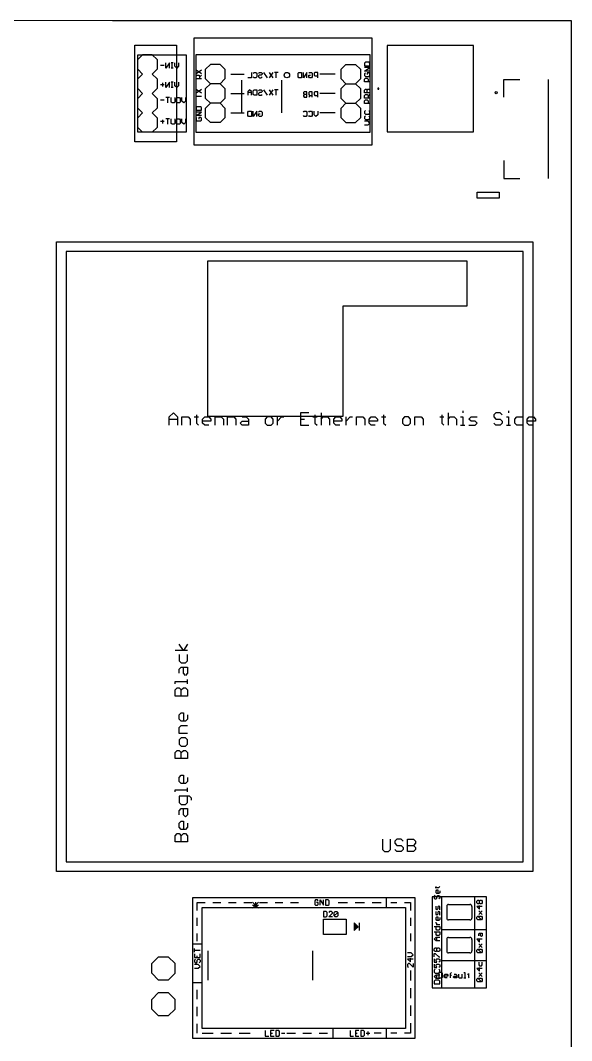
# Model space of a CAD drawing. Extents: x 0 to 11.5, y 0 to 11.2.
# Drawn here: x 8.36 to 11.21, y 5.95 to 11.21 of the extents above; entities that cross this region are included whole.
import ezdxf

# ---------------------------------------------------------------- set-up
doc = ezdxf.new("R2010")
doc.units = 0
for name, color, linetype in [('20', 53, 'CONTINUOUS'), ('21', 253, 'CONTINUOUS'), ('22', 253, 'CONTINUOUS')]:
    doc.layers.add(name, color=color, linetype=linetype)

msp = doc.modelspace()

# ---------------------------------------------------------------- linework, layer by layer
at = {"layer": '20'}
for p, q in [((8.847519, 11.21), (7.479865, 11.212234)), ((11.21, 11.21), (8.84, 11.21)), ((11.21, 0), (11.21, 11.21)), ((9.33, 9.97), (9.33, 9.17)), ((10.67, 9.97), (9.33, 9.97)), ((10.67, 9.74), (10.67, 9.97)), ((10.03, 9.17), (10.03, 9.74)), ((10.03, 9.74), (10.67, 9.74)), ((9.33, 9.17), (10.03, 9.17))]:
    msp.add_line(p, q, dxfattribs=at)
at = {"layer": '21'}
for p, q in [((9.26, 11.12), (9.26, 10.57)), ((10.18, 11.12), (9.26, 11.12)), ((10.18, 10.57), (10.18, 11.12)), ((8.955, 11.085), (9.17, 11.085)), ((8.955, 10.585), (8.955, 11.085)), ((9.17, 11.085), (9.17, 10.585)), ((10.703, 11.083), (10.257, 11.083)), ((10.257, 11.083), (10.257, 10.637)), ((10.703, 10.637), (10.703, 11.083)), ((8.995, 11.035), (8.97, 11.01)), ((8.97, 10.96), (8.97, 11.01)), ((9.045, 11.035), (8.995, 11.035)), ((9.07, 11.01), (9.045, 11.035)), ((9.07, 11.01), (9.07, 10.96)), ((8.995, 10.935), (8.97, 10.96)), ((9.07, 10.96), (9.045, 10.935)), ((9.270976, 10.938376), (9.299, 10.957059)), ((9.270976, 10.957059), (9.299, 10.938376)), ((9.345, 10.985), (9.32, 10.96)), ((9.32, 10.91), (9.32, 10.96)), ((9.395, 10.985), (9.345, 10.985)), ((9.42, 10.96), (9.395, 10.985)), ((9.42, 10.96), (9.42, 10.91)), ((10.02, 10.96), (10.045, 10.985)), ((10.02, 10.91), (10.02, 10.96)), ((10.045, 10.985), (10.095, 10.985)), ((10.095, 10.985), (10.12, 10.96)), ((10.12, 10.96), (10.12, 10.91)), ((10.145647, 10.997059), (10.140976, 10.992388)), ((10.140976, 10.992388), (10.140976, 10.978376)), ((10.140976, 10.978376), (10.169, 10.978376)), ((10.140976, 10.950753), (10.169, 10.969435)), ((10.169, 10.969435), (10.140976, 10.969435)), ((10.169, 10.950753), (10.140976, 10.950753)), ((10.164329, 10.997059), (10.145647, 10.997059)), ((10.169, 10.992388), (10.164329, 10.997059)), ((10.169, 10.978376), (10.169, 10.992388)), ((8.97, 10.91), (8.995, 10.935)), ((8.97, 10.86), (8.97, 10.91)), ((9.045, 10.935), (9.07, 10.91)), ((9.07, 10.91), (9.07, 10.86)), ((9.270976, 10.924765), (9.275647, 10.929435)), ((9.270976, 10.910753), (9.270976, 10.924765)), ((9.299, 10.910753), (9.270976, 10.910753)), ((9.275647, 10.929435), (9.284988, 10.929435)), ((9.284988, 10.929435), (9.289659, 10.924765)), ((9.289659, 10.920094), (9.299, 10.929435)), ((9.289659, 10.924765), (9.289659, 10.910753)), ((9.345, 10.885), (9.32, 10.91)), ((9.42, 10.91), (9.395, 10.885)), ((9.506, 10.904), (9.506, 10.736)), ((9.714, 10.736), (9.714, 10.904)), ((10.045, 10.885), (10.02, 10.91)), ((10.12, 10.91), (10.095, 10.885)), ((10.145647, 10.941812), (10.140976, 10.937141)), ((10.140976, 10.937141), (10.140976, 10.9278)), ((10.140976, 10.9278), (10.145647, 10.923129)), ((10.140976, 10.909518), (10.145647, 10.914188)), ((10.140976, 10.895506), (10.140976, 10.909518)), ((10.145647, 10.923129), (10.164329, 10.923129)), ((10.145647, 10.914188), (10.154988, 10.914188)), ((10.164329, 10.941812), (10.154988, 10.941812)), ((10.154988, 10.941812), (10.154988, 10.93247)), ((10.154988, 10.914188), (10.159659, 10.909518)), ((10.159659, 10.909518), (10.159659, 10.895506)), ((10.169, 10.937141), (10.164329, 10.941812)), ((10.164329, 10.923129), (10.169, 10.9278)), ((10.169, 10.9278), (10.169, 10.937141)), ((8.995, 10.835), (8.97, 10.86)), ((9.07, 10.86), (9.045, 10.835)), ((9.270976, 10.838376), (9.299, 10.857059)), ((9.270976, 10.857059), (9.299, 10.838376)), ((9.32, 10.86), (9.345, 10.885)), ((9.32, 10.81), (9.32, 10.86)), ((9.395, 10.885), (9.345, 10.885)), ((9.395, 10.885), (9.42, 10.86)), ((9.42, 10.86), (9.42, 10.81)), ((10.02, 10.86), (10.045, 10.885)), ((10.02, 10.81), (10.02, 10.86)), ((10.045, 10.885), (10.095, 10.885)), ((10.095, 10.885), (10.12, 10.86)), ((10.12, 10.86), (10.12, 10.81)), ((10.169, 10.895506), (10.140976, 10.895506)), ((10.140976, 10.852388), (10.145647, 10.857059)), ((10.140976, 10.838376), (10.140976, 10.852388)), ((10.145647, 10.857059), (10.150317, 10.857059)), ((10.150317, 10.857059), (10.154988, 10.852388)), ((10.154988, 10.852388), (10.159659, 10.857059)), ((10.154988, 10.838376), (10.154988, 10.852388)), ((10.159659, 10.857059), (10.164329, 10.857059)), ((10.164329, 10.857059), (10.169, 10.852388)), ((10.169, 10.852388), (10.169, 10.838376)), ((8.97, 10.81), (8.995, 10.835)), ((8.97, 10.76), (8.97, 10.81)), ((9.045, 10.835), (9.07, 10.81)), ((9.07, 10.81), (9.07, 10.76)), ((9.270976, 10.810753), (9.270976, 10.829435)), ((9.299, 10.820094), (9.270976, 10.820094)), ((9.345, 10.785), (9.32, 10.81)), ((9.42, 10.81), (9.395, 10.785)), ((10.045, 10.785), (10.02, 10.81)), ((10.12, 10.81), (10.095, 10.785)), ((10.169, 10.838376), (10.140976, 10.838376)), ((10.140976, 10.824765), (10.145647, 10.829435)), ((10.140976, 10.810753), (10.140976, 10.824765)), ((10.169, 10.810753), (10.140976, 10.810753)), ((10.140976, 10.797141), (10.145647, 10.801812)), ((10.140976, 10.783129), (10.140976, 10.797141)), ((10.145647, 10.829435), (10.154988, 10.829435)), ((10.145647, 10.801812), (10.154988, 10.801812)), ((10.154988, 10.829435), (10.159659, 10.824765)), ((10.154988, 10.801812), (10.159659, 10.797141)), ((10.159659, 10.820094), (10.169, 10.829435)), ((10.159659, 10.824765), (10.159659, 10.810753)), ((10.159659, 10.797141), (10.159659, 10.783129)), ((8.995, 10.735), (8.97, 10.76)), ((9.07, 10.76), (9.045, 10.735)), ((9.275647, 10.767059), (9.270976, 10.762388)), ((9.270976, 10.762388), (9.270976, 10.748376)), ((9.270976, 10.748376), (9.299, 10.748376)), ((9.294329, 10.767059), (9.275647, 10.767059)), ((9.299, 10.762388), (9.294329, 10.767059)), ((9.299, 10.748376), (9.299, 10.762388)), ((9.32, 10.76), (9.345, 10.785)), ((9.32, 10.71), (9.32, 10.76)), ((9.395, 10.785), (9.345, 10.785)), ((9.395, 10.785), (9.42, 10.76)), ((9.42, 10.76), (9.42, 10.71)), ((10.02, 10.76), (10.045, 10.785)), ((10.02, 10.71), (10.02, 10.76)), ((10.045, 10.785), (10.095, 10.785)), ((10.095, 10.785), (10.12, 10.76)), ((10.12, 10.76), (10.12, 10.71)), ((10.169, 10.783129), (10.140976, 10.783129)), ((10.145647, 10.747059), (10.140976, 10.742388)), ((10.140976, 10.742388), (10.140976, 10.733047)), ((10.169, 10.742388), (10.164329, 10.747059)), ((10.169, 10.733047), (10.169, 10.742388)), ((8.995, 10.735), (8.97, 10.71)), ((8.97, 10.66), (8.97, 10.71)), ((9.07, 10.71), (9.045, 10.735)), ((9.07, 10.71), (9.07, 10.66)), ((9.270976, 10.720753), (9.299, 10.739435)), ((9.299, 10.739435), (9.270976, 10.739435)), ((9.299, 10.720753), (9.270976, 10.720753)), ((9.275647, 10.711812), (9.270976, 10.707141)), ((9.270976, 10.707141), (9.270976, 10.6978)), ((9.270976, 10.6978), (9.275647, 10.693129)), ((9.275647, 10.693129), (9.294329, 10.693129)), ((9.294329, 10.711812), (9.284988, 10.711812)), ((9.284988, 10.711812), (9.284988, 10.70247)), ((9.299, 10.707141), (9.294329, 10.711812)), ((9.294329, 10.693129), (9.299, 10.6978)), ((9.299, 10.6978), (9.299, 10.707141)), ((9.345, 10.685), (9.32, 10.71)), ((9.42, 10.71), (9.395, 10.685)), ((10.02, 10.71), (10.045, 10.685)), ((10.095, 10.685), (10.12, 10.71)), ((10.140976, 10.733047), (10.145647, 10.728376)), ((10.145647, 10.719435), (10.140976, 10.714765)), ((10.140976, 10.714765), (10.140976, 10.705423)), ((10.140976, 10.705423), (10.145647, 10.700753)), ((10.159659, 10.691812), (10.140976, 10.691812)), ((10.145647, 10.728376), (10.164329, 10.728376)), ((10.145647, 10.700753), (10.164329, 10.700753)), ((10.169, 10.68247), (10.159659, 10.691812)), ((10.164329, 10.728376), (10.169, 10.733047)), ((10.169, 10.714765), (10.164329, 10.719435)), ((10.164329, 10.700753), (10.169, 10.705423)), ((10.169, 10.705423), (10.169, 10.714765)), ((8.995, 10.635), (8.97, 10.66)), ((9.045, 10.635), (8.995, 10.635)), ((9.07, 10.66), (9.045, 10.635)), ((9.395, 10.685), (9.345, 10.685)), ((10.045, 10.685), (10.095, 10.685)), ((10.140976, 10.673129), (10.159659, 10.673129)), ((10.159659, 10.673129), (10.169, 10.68247)), ((10.257, 10.637), (10.703, 10.637)), ((9.17, 10.585), (8.955, 10.585)), ((9.26, 10.57), (10.18, 10.57)), ((10.722, 10.295), (10.722, 10.325)), ((10.722, 10.325), (10.836, 10.325)), ((10.836, 10.325), (10.836, 10.295)), ((10.836, 10.295), (10.722, 10.295)), ((8.55, 6.82), (8.55, 10.07)), ((8.55, 10.07), (11.01, 10.07)), ((11.01, 10.07), (11.01, 6.82)), ((10.96, 10.02), (8.6, 10.02)), ((8.6, 10.02), (8.6, 6.87)), ((10.96, 6.87), (10.96, 10.02)), ((9.133, 9.165703), (9.154352, 9.187055)), ((9.133, 9.123), (9.133, 9.165703)), ((9.154352, 9.187055), (9.175703, 9.165703)), ((9.175703, 9.165703), (9.175703, 9.123)), ((9.197455, 9.123), (9.197455, 9.165703)), ((9.197455, 9.165703), (9.229482, 9.165703)), ((9.229482, 9.165703), (9.240158, 9.155027)), ((9.26191, 9.165703), (9.283261, 9.165703)), ((9.272586, 9.176379), (9.272586, 9.133676)), ((9.30488, 9.155027), (9.315556, 9.165703)), ((9.315556, 9.165703), (9.336907, 9.165703)), ((9.336907, 9.165703), (9.347583, 9.155027)), ((9.369335, 9.123), (9.369335, 9.165703)), ((9.369335, 9.165703), (9.401362, 9.165703)), ((9.401362, 9.165703), (9.412038, 9.155027)), ((9.43379, 9.123), (9.43379, 9.165703)), ((9.43379, 9.165703), (9.465817, 9.165703)), ((9.465817, 9.165703), (9.476493, 9.155027)), ((9.508921, 9.165703), (9.530272, 9.165703)), ((9.530272, 9.165703), (9.540948, 9.155027)), ((9.63783, 9.165703), (9.627155, 9.155027)), ((9.659182, 9.165703), (9.63783, 9.165703)), ((9.669858, 9.155027), (9.659182, 9.165703)), ((9.69161, 9.123), (9.69161, 9.165703)), ((9.69161, 9.144352), (9.712961, 9.165703)), ((9.712961, 9.165703), (9.723637, 9.165703)), ((9.85248, 9.187055), (9.809777, 9.187055)), ((9.809777, 9.187055), (9.809777, 9.123)), ((9.874232, 9.165703), (9.895584, 9.165703)), ((9.884908, 9.176379), (9.884908, 9.133676)), ((9.917202, 9.187055), (9.917202, 9.123)), ((9.917202, 9.155027), (9.927878, 9.165703)), ((9.927878, 9.165703), (9.949229, 9.165703)), ((9.949229, 9.165703), (9.959905, 9.155027)), ((9.981657, 9.155027), (9.992333, 9.165703)), ((9.992333, 9.165703), (10.013684, 9.165703)), ((10.013684, 9.165703), (10.02436, 9.155027)), ((10.046112, 9.123), (10.046112, 9.165703)), ((10.046112, 9.144352), (10.067464, 9.165703)), ((10.067464, 9.165703), (10.078139, 9.165703)), ((10.099825, 9.123), (10.099825, 9.165703)), ((10.099825, 9.165703), (10.131852, 9.165703)), ((10.131852, 9.165703), (10.142528, 9.155027)), ((10.16428, 9.155027), (10.174955, 9.165703)), ((10.174955, 9.165703), (10.196307, 9.165703)), ((10.196307, 9.165703), (10.206983, 9.155027)), ((10.228734, 9.165703), (10.250086, 9.165703)), ((10.23941, 9.176379), (10.23941, 9.133676)), ((10.346835, 9.165703), (10.336159, 9.155027)), ((10.368187, 9.165703), (10.346835, 9.165703)), ((10.378863, 9.155027), (10.368187, 9.165703)), ((10.400614, 9.123), (10.400614, 9.165703)), ((10.400614, 9.165703), (10.432642, 9.165703)), ((10.432642, 9.165703), (10.443318, 9.155027)), ((10.529524, 9.165703), (10.550876, 9.165703)), ((10.5402, 9.176379), (10.5402, 9.133676)), ((10.572494, 9.187055), (10.572494, 9.123)), ((10.572494, 9.155027), (10.58317, 9.165703)), ((10.58317, 9.165703), (10.604522, 9.165703)), ((10.604522, 9.165703), (10.615197, 9.155027)), ((10.636949, 9.165703), (10.647625, 9.165703)), ((10.647625, 9.19773), (10.647625, 9.187055)), ((10.647625, 9.165703), (10.647625, 9.123)), ((10.679919, 9.155027), (10.690595, 9.165703)), ((10.690595, 9.165703), (10.722622, 9.165703)), ((10.819505, 9.187055), (10.808829, 9.176379)), ((10.808829, 9.176379), (10.808829, 9.165703)), ((10.808829, 9.165703), (10.819505, 9.155027)), ((10.840857, 9.187055), (10.819505, 9.187055)), ((10.851532, 9.176379), (10.840857, 9.187055)), ((10.873284, 9.165703), (10.88396, 9.165703)), ((10.88396, 9.19773), (10.88396, 9.187055)), ((10.88396, 9.165703), (10.88396, 9.123)), ((10.916254, 9.155027), (10.92693, 9.165703)), ((10.92693, 9.165703), (10.958957, 9.165703)), ((10.958957, 9.187055), (10.958957, 9.123)), ((10.980709, 9.155027), (10.991385, 9.165703)), ((10.991385, 9.165703), (11.012736, 9.165703)), ((11.012736, 9.165703), (11.023412, 9.155027)), ((9.133, 9.155027), (9.175703, 9.155027)), ((9.240158, 9.155027), (9.240158, 9.123)), ((9.272586, 9.133676), (9.283261, 9.123)), ((9.30488, 9.133676), (9.30488, 9.155027)), ((9.347583, 9.144352), (9.30488, 9.144352)), ((9.315556, 9.123), (9.30488, 9.133676)), ((9.336907, 9.123), (9.315556, 9.123)), ((9.347583, 9.155027), (9.347583, 9.144352)), ((9.412038, 9.155027), (9.412038, 9.123)), ((9.476493, 9.155027), (9.476493, 9.123)), ((9.498245, 9.133676), (9.508921, 9.144352)), ((9.508921, 9.123), (9.498245, 9.133676)), ((9.508921, 9.144352), (9.540948, 9.144352)), ((9.540948, 9.123), (9.508921, 9.123)), ((9.540948, 9.155027), (9.540948, 9.123)), ((9.627155, 9.155027), (9.627155, 9.133676)), ((9.627155, 9.133676), (9.63783, 9.123)), ((9.63783, 9.123), (9.659182, 9.123)), ((9.659182, 9.123), (9.669858, 9.133676)), ((9.669858, 9.133676), (9.669858, 9.155027)), ((9.809777, 9.155027), (9.831129, 9.155027)), ((9.809777, 9.123), (9.85248, 9.123)), ((9.884908, 9.133676), (9.895584, 9.123)), ((9.959905, 9.155027), (9.959905, 9.123)), ((9.981657, 9.133676), (9.981657, 9.155027)), ((10.02436, 9.144352), (9.981657, 9.144352)), ((9.992333, 9.123), (9.981657, 9.133676)), ((10.013684, 9.123), (9.992333, 9.123)), ((10.02436, 9.155027), (10.02436, 9.144352)), ((10.142528, 9.155027), (10.142528, 9.123)), ((10.16428, 9.133676), (10.16428, 9.155027)), ((10.206983, 9.144352), (10.16428, 9.144352)), ((10.174955, 9.123), (10.16428, 9.133676)), ((10.196307, 9.123), (10.174955, 9.123)), ((10.206983, 9.155027), (10.206983, 9.144352)), ((10.23941, 9.133676), (10.250086, 9.123)), ((10.336159, 9.155027), (10.336159, 9.133676)), ((10.336159, 9.133676), (10.346835, 9.123)), ((10.346835, 9.123), (10.368187, 9.123)), ((10.368187, 9.123), (10.378863, 9.133676)), ((10.378863, 9.133676), (10.378863, 9.155027)), ((10.443318, 9.155027), (10.443318, 9.123)), ((10.5402, 9.133676), (10.550876, 9.123)), ((10.615197, 9.155027), (10.615197, 9.123)), ((10.636949, 9.123), (10.658301, 9.123)), ((10.690595, 9.144352), (10.679919, 9.155027)), ((10.679919, 9.123), (10.711947, 9.123)), ((10.711947, 9.144352), (10.690595, 9.144352)), ((10.722622, 9.133676), (10.711947, 9.144352)), ((10.711947, 9.123), (10.722622, 9.133676)), ((10.819505, 9.123), (10.808829, 9.133676)), ((10.819505, 9.155027), (10.840857, 9.155027)), ((10.840857, 9.123), (10.819505, 9.123)), ((10.840857, 9.155027), (10.851532, 9.144352)), ((10.851532, 9.133676), (10.840857, 9.123)), ((10.851532, 9.144352), (10.851532, 9.133676)), ((10.873284, 9.123), (10.894636, 9.123)), ((10.916254, 9.133676), (10.916254, 9.155027)), ((10.92693, 9.123), (10.916254, 9.133676)), ((10.958957, 9.123), (10.92693, 9.123)), ((10.980709, 9.133676), (10.980709, 9.155027)), ((11.023412, 9.144352), (10.980709, 9.144352)), ((10.991385, 9.123), (10.980709, 9.133676)), ((11.012736, 9.123), (10.991385, 9.123)), ((11.023412, 9.155027), (11.023412, 9.144352)), ((9.227, 7.96131), (9.162945, 7.96131)), ((9.205648, 7.96131), (9.184297, 7.993337)), ((9.227, 7.993337), (9.205648, 7.96131)), ((9.184297, 7.939558), (9.184297, 7.90753)), ((9.184297, 7.90753), (9.194973, 7.896855)), ((9.216324, 7.896855), (9.227, 7.90753)), ((9.227, 7.90753), (9.227, 7.939558)), ((9.184297, 7.864427), (9.194973, 7.875103)), ((9.184297, 7.843075), (9.184297, 7.864427)), ((9.194973, 7.896855), (9.216324, 7.896855)), ((9.194973, 7.875103), (9.227, 7.875103)), ((9.205648, 7.843075), (9.205648, 7.875103)), ((9.227, 7.875103), (9.227, 7.843075)), ((9.162945, 7.78943), (9.162945, 7.800105)), ((9.162945, 7.800105), (9.227, 7.800105)), ((9.216324, 7.8324), (9.205648, 7.843075)), ((9.227, 7.843075), (9.216324, 7.8324)), ((9.227, 7.78943), (9.227, 7.810781)), ((9.162945, 7.757002), (9.173621, 7.767678)), ((9.162945, 7.724975), (9.162945, 7.757002)), ((9.173621, 7.767678), (9.184297, 7.767678)), ((9.184297, 7.767678), (9.194973, 7.757002)), ((9.194973, 7.757002), (9.205648, 7.767678)), ((9.194973, 7.724975), (9.194973, 7.757002)), ((9.205648, 7.767678), (9.216324, 7.767678)), ((9.216324, 7.767678), (9.227, 7.757002)), ((9.227, 7.757002), (9.227, 7.724975)), ((9.227, 7.724975), (9.162945, 7.724975)), ((9.184297, 7.628092), (9.194973, 7.638768)), ((9.194973, 7.638768), (9.205648, 7.638768)), ((9.205648, 7.638768), (9.205648, 7.596065)), ((9.184297, 7.60674), (9.184297, 7.628092)), ((9.194973, 7.596065), (9.184297, 7.60674)), ((9.216324, 7.596065), (9.194973, 7.596065)), ((9.227, 7.60674), (9.216324, 7.596065)), ((9.227, 7.628092), (9.227, 7.60674)), ((9.184297, 7.563637), (9.194973, 7.574313)), ((9.184297, 7.53161), (9.184297, 7.563637)), ((9.227, 7.53161), (9.184297, 7.53161)), ((9.194973, 7.574313), (9.227, 7.574313)), ((9.194973, 7.509858), (9.184297, 7.499182)), ((9.184297, 7.499182), (9.184297, 7.47783)), ((9.184297, 7.47783), (9.194973, 7.467155)), ((9.216324, 7.509858), (9.194973, 7.509858)), ((9.227, 7.499182), (9.216324, 7.509858)), ((9.216324, 7.467155), (9.227, 7.47783)), ((9.227, 7.47783), (9.227, 7.499182)), ((9.162945, 7.434727), (9.173621, 7.445403)), ((9.162945, 7.4027), (9.162945, 7.434727)), ((9.173621, 7.445403), (9.184297, 7.445403)), ((9.184297, 7.445403), (9.194973, 7.434727)), ((9.194973, 7.467155), (9.216324, 7.467155)), ((9.194973, 7.434727), (9.205648, 7.445403)), ((9.194973, 7.4027), (9.194973, 7.434727)), ((9.205648, 7.445403), (9.216324, 7.445403)), ((9.216324, 7.445403), (9.227, 7.434727)), ((9.227, 7.434727), (9.227, 7.4027)), ((9.227, 7.4027), (9.162945, 7.4027)), ((9.184297, 7.305817), (9.194973, 7.316493)), ((9.184297, 7.284466), (9.184297, 7.305817)), ((9.194973, 7.27379), (9.184297, 7.284466)), ((9.194973, 7.316493), (9.205648, 7.316493)), ((9.216324, 7.27379), (9.194973, 7.27379)), ((9.205648, 7.316493), (9.205648, 7.27379)), ((9.227, 7.284466), (9.216324, 7.27379)), ((9.227, 7.305817), (9.227, 7.284466)), ((9.162945, 7.23082), (9.162945, 7.241496)), ((9.162945, 7.241496), (9.227, 7.241496)), ((9.227, 7.23082), (9.227, 7.252171)), ((9.237676, 7.209068), (9.184297, 7.209068)), ((9.184297, 7.209068), (9.184297, 7.177041)), ((9.184297, 7.177041), (9.194973, 7.166365)), ((9.194973, 7.166365), (9.216324, 7.166365)), ((9.216324, 7.166365), (9.227, 7.177041)), ((9.227, 7.177041), (9.227, 7.209068)), ((9.248352, 7.198392), (9.237676, 7.209068)), ((9.248352, 7.187716), (9.248352, 7.198392)), ((9.184297, 7.133937), (9.194973, 7.144613)), ((9.184297, 7.112586), (9.184297, 7.133937)), ((9.194973, 7.144613), (9.227, 7.144613)), ((9.205648, 7.112586), (9.205648, 7.144613)), ((9.216324, 7.10191), (9.205648, 7.112586)), ((9.227, 7.112586), (9.216324, 7.10191)), ((9.227, 7.144613), (9.227, 7.112586)), ((9.184297, 7.069482), (9.194973, 7.080158)), ((9.184297, 7.048131), (9.184297, 7.069482)), ((9.194973, 7.080158), (9.205648, 7.080158)), ((9.205648, 7.080158), (9.205648, 7.037455)), ((9.227, 7.069482), (9.227, 7.048131)), ((9.162945, 7.005027), (9.173621, 7.015703)), ((9.162945, 6.973), (9.162945, 7.005027)), ((9.173621, 7.015703), (9.184297, 7.015703)), ((9.194973, 7.037455), (9.184297, 7.048131)), ((9.184297, 7.015703), (9.194973, 7.005027)), ((9.216324, 7.037455), (9.194973, 7.037455)), ((9.194973, 7.005027), (9.205648, 7.015703)), ((9.194973, 6.973), (9.194973, 7.005027)), ((9.205648, 7.015703), (9.216324, 7.015703)), ((9.227, 7.048131), (9.216324, 7.037455)), ((9.216324, 7.015703), (9.227, 7.005027)), ((9.227, 7.005027), (9.227, 6.973)), ((9.227, 6.973), (9.162945, 6.973)), ((10.233, 6.987055), (10.233, 6.933676)), ((10.275703, 6.933676), (10.275703, 6.987055)), ((10.308131, 6.987055), (10.297455, 6.976379)), ((10.297455, 6.976379), (10.297455, 6.965703)), ((10.297455, 6.965703), (10.308131, 6.955027)), ((10.329482, 6.987055), (10.308131, 6.987055)), ((10.308131, 6.955027), (10.329482, 6.955027)), ((10.340158, 6.976379), (10.329482, 6.987055)), ((10.329482, 6.955027), (10.340158, 6.944352)), ((10.36191, 6.923), (10.36191, 6.987055)), ((10.36191, 6.987055), (10.393937, 6.987055)), ((10.36191, 6.955027), (10.393937, 6.955027)), ((10.393937, 6.987055), (10.404613, 6.976379)), ((10.404613, 6.965703), (10.393937, 6.955027)), ((10.393937, 6.955027), (10.404613, 6.944352)), ((10.404613, 6.976379), (10.404613, 6.965703)), ((10.233, 6.933676), (10.243676, 6.923)), ((10.243676, 6.923), (10.265027, 6.923)), ((10.265027, 6.923), (10.275703, 6.933676)), ((10.308131, 6.923), (10.297455, 6.933676)), ((10.329482, 6.923), (10.308131, 6.923)), ((10.340158, 6.933676), (10.329482, 6.923)), ((10.340158, 6.944352), (10.340158, 6.933676)), ((10.393937, 6.923), (10.36191, 6.923)), ((10.404613, 6.933676), (10.393937, 6.923)), ((10.404613, 6.944352), (10.404613, 6.933676)), ((8.6, 6.87), (8.72, 6.87)), ((8.61, 6.87), (10.96, 6.87)), ((11.01, 6.82), (8.55, 6.82)), ((10.510317, 6.733619), (10.510317, 6.742961)), ((10.524329, 6.73829), (10.529, 6.742961)), ((10.54, 6.69), (10.49, 6.69)), ((10.49, 6.69), (10.49, 6.22)), ((10.505647, 6.697055), (10.500976, 6.692384)), ((10.500976, 6.692384), (10.500976, 6.683043)), ((10.505647, 6.73829), (10.524329, 6.73829)), ((10.510317, 6.720008), (10.514988, 6.724679)), ((10.510317, 6.710667), (10.510317, 6.720008)), ((10.514988, 6.705996), (10.510317, 6.710667)), ((10.514988, 6.724679), (10.519659, 6.724679)), ((10.524329, 6.705996), (10.514988, 6.705996)), ((10.514988, 6.692384), (10.519659, 6.697055)), ((10.514988, 6.683043), (10.514988, 6.692384)), ((10.519659, 6.724679), (10.519659, 6.705996)), ((10.519659, 6.697055), (10.524329, 6.697055)), ((10.529, 6.710667), (10.524329, 6.705996)), ((10.524329, 6.697055), (10.529, 6.692384)), ((10.529, 6.720008), (10.529, 6.710667)), ((10.529, 6.692384), (10.529, 6.683043)), ((10.71, 6.69), (10.54, 6.69)), ((10.54, 6.52), (10.54, 6.69)), ((10.77, 6.69), (10.71, 6.69)), ((10.71, 6.22), (10.71, 6.69)), ((10.77, 6.52), (10.77, 6.69)), ((9.2525, 6.685), (9.2525, 6.4475)), ((10.2525, 6.685), (9.2525, 6.685)), ((9.2775, 6.61958), (9.2775, 6.66)), ((9.2775, 6.66), (9.318397, 6.66)), ((9.3025, 6.635), (10.2525, 6.635)), ((9.3025, 6.4475), (9.3025, 6.635)), ((9.357767, 6.66), (9.398664, 6.66)), ((9.438034, 6.66), (9.478931, 6.66)), ((9.518301, 6.66), (9.559199, 6.66)), ((9.5932, 6.6625), (9.56184, 6.63114)), ((9.56184, 6.6625), (9.5932, 6.63114)), ((9.56184, 6.64682), (9.5932, 6.64682)), ((9.57752, 6.6625), (9.57752, 6.63114)), ((9.598569, 6.66), (9.639466, 6.66)), ((9.678836, 6.66), (9.719733, 6.66)), ((9.759103, 6.66), (9.8, 6.66)), ((9.888171, 6.674024), (9.8835, 6.669353)), ((9.8835, 6.669353), (9.8835, 6.650671)), ((9.8835, 6.650671), (9.888171, 6.646)), ((9.897512, 6.674024), (9.888171, 6.674024)), ((9.888171, 6.646), (9.897512, 6.646)), ((9.902183, 6.660012), (9.892841, 6.660012)), ((9.902183, 6.669353), (9.897512, 6.674024)), ((9.897512, 6.646), (9.902183, 6.650671)), ((9.902183, 6.650671), (9.902183, 6.660012)), ((9.911124, 6.646), (9.911124, 6.674024)), ((9.911124, 6.674024), (9.929806, 6.646)), ((9.929806, 6.646), (9.929806, 6.674024)), ((9.938747, 6.674024), (9.938747, 6.646)), ((9.952759, 6.674024), (9.938747, 6.674024)), ((9.938747, 6.646), (9.952759, 6.646)), ((9.95743, 6.669353), (9.952759, 6.674024)), ((9.952759, 6.646), (9.95743, 6.650671)), ((9.95743, 6.650671), (9.95743, 6.669353)), ((10.005, 6.66), (10.05292, 6.66)), ((10.09229, 6.66), (10.14021, 6.66)), ((10.17958, 6.66), (10.2275, 6.66)), ((10.4025, 6.685), (10.2525, 6.685)), ((10.2525, 6.685), (10.2525, 6.635)), ((10.2525, 6.635), (10.3525, 6.635)), ((10.2775, 6.66), (10.307815, 6.66)), ((10.347185, 6.66), (10.3775, 6.66)), ((10.3525, 6.635), (10.3525, 6.01)), ((10.3775, 6.66), (10.3775, 6.61958)), ((10.4025, 5.96), (10.4025, 6.685)), ((10.500976, 6.683043), (10.505647, 6.678372)), ((10.505647, 6.678372), (10.510317, 6.678372)), ((10.510317, 6.678372), (10.514988, 6.683043)), ((10.510317, 6.627796), (10.510317, 6.641808)), ((10.524329, 6.641808), (10.519659, 6.637137)), ((10.519659, 6.637137), (10.519659, 6.627796)), ((10.529, 6.683043), (10.524329, 6.678372)), ((10.529, 6.637137), (10.524329, 6.641808)), ((10.529, 6.623125), (10.529, 6.637137)), ((10.565, 6.64), (10.565, 6.58)), ((10.575, 6.65), (10.685, 6.65)), ((10.695, 6.64), (10.695, 6.58)), ((10.720976, 6.667883), (10.725647, 6.672553)), ((10.720976, 6.658541), (10.720976, 6.667883)), ((10.725647, 6.653871), (10.720976, 6.658541)), ((10.749, 6.640259), (10.720976, 6.640259)), ((10.720976, 6.640259), (10.734988, 6.626247)), ((10.725647, 6.672553), (10.730317, 6.672553)), ((10.730317, 6.653871), (10.725647, 6.653871)), ((10.730317, 6.672553), (10.734988, 6.667883)), ((10.734988, 6.658541), (10.730317, 6.653871)), ((10.734988, 6.667883), (10.739659, 6.672553)), ((10.734988, 6.658541), (10.734988, 6.667883)), ((10.739659, 6.653871), (10.734988, 6.658541)), ((10.734988, 6.626247), (10.734988, 6.64493)), ((10.739659, 6.672553), (10.744329, 6.672553)), ((10.744329, 6.653871), (10.739659, 6.653871)), ((10.744329, 6.672553), (10.749, 6.667883)), ((10.749, 6.658541), (10.744329, 6.653871)), ((10.749, 6.667883), (10.749, 6.658541)), ((9.9285, 6.614024), (9.9285, 6.586)), ((9.942512, 6.614024), (9.9285, 6.614024)), ((9.9285, 6.586), (9.942512, 6.586)), ((9.947183, 6.609353), (9.942512, 6.614024)), ((9.942512, 6.586), (9.947183, 6.590671)), ((9.947183, 6.590671), (9.947183, 6.609353)), ((9.960794, 6.614024), (9.956124, 6.609353)), ((9.956124, 6.586), (9.974806, 6.604683)), ((9.974806, 6.586), (9.956124, 6.586)), ((9.970135, 6.614024), (9.960794, 6.614024)), ((9.974806, 6.609353), (9.970135, 6.614024)), ((9.974806, 6.604683), (9.974806, 6.609353)), ((9.983747, 6.609353), (9.988418, 6.614024)), ((9.983747, 6.590671), (9.983747, 6.609353)), ((9.983747, 6.590671), (10.00243, 6.609353)), ((9.988418, 6.586), (9.983747, 6.590671)), ((9.988418, 6.614024), (9.997759, 6.614024)), ((9.997759, 6.586), (9.988418, 6.586)), ((9.997759, 6.614024), (10.00243, 6.609353)), ((10.00243, 6.590671), (9.997759, 6.586)), ((10.00243, 6.609353), (10.00243, 6.590671)), ((10.514988, 6.623125), (10.510317, 6.627796)), ((10.510317, 6.600172), (10.510317, 6.614184)), ((10.514988, 6.595502), (10.510317, 6.600172)), ((10.510317, 6.58189), (10.514988, 6.586561)), ((10.510317, 6.572549), (10.510317, 6.58189)), ((10.519659, 6.627796), (10.514988, 6.623125)), ((10.519659, 6.600172), (10.514988, 6.595502)), ((10.514988, 6.586561), (10.519659, 6.586561)), ((10.524329, 6.614184), (10.519659, 6.609514)), ((10.519659, 6.609514), (10.519659, 6.600172)), ((10.519659, 6.586561), (10.519659, 6.567878)), ((10.529, 6.609514), (10.524329, 6.614184)), ((10.529, 6.595502), (10.529, 6.609514)), ((10.529, 6.58189), (10.529, 6.572549)), ((10.720976, 6.585012), (10.725647, 6.589683)), ((10.720976, 6.575671), (10.720976, 6.585012)), ((10.725647, 6.589683), (10.744329, 6.589683)), ((10.744329, 6.571), (10.725647, 6.589683)), ((10.730317, 6.598624), (10.749, 6.617306)), ((10.749, 6.598624), (10.730317, 6.617306)), ((10.744329, 6.589683), (10.749, 6.585012)), ((10.749, 6.585012), (10.749, 6.575671)), ((9.2775, 6.53979), (9.2775, 6.58021)), ((9.928287, 6.57437), (10.046398, 6.57437)), ((9.928287, 6.49563), (9.928287, 6.57437)), ((10.046398, 6.57437), (10.046398, 6.49563)), ((10.0875, 6.555), (10.0875, 6.55)), ((10.1075, 6.535), (10.0875, 6.555)), ((10.0875, 6.55), (10.0875, 6.515)), ((10.1025, 6.535), (10.0875, 6.55)), ((10.0925, 6.545), (10.0925, 6.525)), ((10.0925, 6.52), (10.1075, 6.535)), ((10.1025, 6.535), (10.0925, 6.525)), ((10.0975, 6.54), (10.0975, 6.53)), ((10.1125, 6.555), (10.1125, 6.515)), ((10.3775, 6.58021), (10.3775, 6.53979)), ((10.500976, 6.535918), (10.529, 6.535918)), ((10.514988, 6.567878), (10.510317, 6.572549)), ((10.510317, 6.5542), (10.510317, 6.558871)), ((10.519659, 6.544859), (10.510317, 6.5542)), ((10.529, 6.544859), (10.510317, 6.544859)), ((10.510317, 6.521906), (10.510317, 6.535918)), ((10.524329, 6.567878), (10.514988, 6.567878)), ((10.529, 6.572549), (10.524329, 6.567878)), ((10.529, 6.535918), (10.529, 6.521906)), ((10.685, 6.57), (10.575, 6.57)), ((10.725647, 6.571), (10.720976, 6.575671)), ((10.744329, 6.571), (10.725647, 6.571)), ((10.749, 6.575671), (10.744329, 6.571)), ((9.2775, 6.46), (9.2775, 6.50042)), ((10.046398, 6.49563), (9.928287, 6.49563)), ((10.0875, 6.515), (10.0925, 6.52)), ((10.0925, 6.525), (10.0925, 6.52)), ((10.3775, 6.50042), (10.3775, 6.46)), ((10.500976, 6.508294), (10.529, 6.508294)), ((10.500976, 6.471329), (10.510317, 6.480671)), ((10.514988, 6.517235), (10.510317, 6.521906)), ((10.510317, 6.494282), (10.510317, 6.508294)), ((10.514988, 6.489612), (10.510317, 6.494282)), ((10.510317, 6.480671), (10.529, 6.480671)), ((10.524329, 6.517235), (10.514988, 6.517235)), ((10.524329, 6.489612), (10.514988, 6.489612)), ((10.514988, 6.461988), (10.514988, 6.480671)), ((10.529, 6.521906), (10.524329, 6.517235)), ((10.529, 6.494282), (10.524329, 6.489612)), ((10.529, 6.508294), (10.529, 6.494282)), ((10.54, 6.36), (10.54, 6.52)), ((10.54, 6.52), (10.77, 6.52)), ((10.575, 6.48), (10.685, 6.48)), ((10.730317, 6.497883), (10.734988, 6.502553)), ((10.730317, 6.488541), (10.730317, 6.497883)), ((10.734988, 6.502553), (10.749, 6.502553)), ((10.739659, 6.488541), (10.739659, 6.502553)), ((10.744329, 6.483871), (10.739659, 6.488541)), ((10.749, 6.488541), (10.744329, 6.483871)), ((10.749, 6.502553), (10.749, 6.488541)), ((10.77, 6.36), (10.77, 6.52)), ((9.2525, 6.4475), (9.2525, 6.2475)), ((9.2525, 6.4475), (9.3025, 6.4475)), ((9.3025, 6.2475), (9.3025, 6.4475)), ((10.510317, 6.461988), (10.500976, 6.471329)), ((10.500976, 6.420753), (10.505647, 6.425424)), ((10.505647, 6.425424), (10.510317, 6.425424)), ((10.529, 6.461988), (10.510317, 6.461988)), ((10.510317, 6.425424), (10.514988, 6.420753)), ((10.514988, 6.420753), (10.519659, 6.425424)), ((10.519659, 6.425424), (10.524329, 6.425424)), ((10.524329, 6.425424), (10.529, 6.420753)), ((10.565, 6.47), (10.565, 6.41)), ((10.695, 6.47), (10.695, 6.41)), ((10.749, 6.470259), (10.720976, 6.470259)), ((10.720976, 6.470259), (10.734988, 6.456247)), ((10.730317, 6.428624), (10.749, 6.447306)), ((10.749, 6.428624), (10.730317, 6.447306)), ((10.734988, 6.456247), (10.734988, 6.47493)), ((9.0775, 6.38), (9.0425, 6.345)), ((9.0775, 6.38), (9.1275, 6.38)), ((9.1275, 6.38), (9.1625, 6.345)), ((9.263476, 6.403871), (9.263476, 6.422553)), ((9.2915, 6.413212), (9.263476, 6.413212)), ((9.263476, 6.39493), (9.263476, 6.376247)), ((9.263476, 6.376247), (9.2915, 6.376247)), ((9.277488, 6.376247), (9.277488, 6.385588)), ((9.2915, 6.376247), (9.2915, 6.39493)), ((9.3315, 6.41), (9.3315, 6.26)), ((9.8735, 6.26), (9.8735, 6.41)), ((10.382159, 6.39993), (10.363476, 6.39993)), ((10.363476, 6.381247), (10.382159, 6.381247)), ((10.377488, 6.353624), (10.377488, 6.372306)), ((10.3915, 6.390588), (10.382159, 6.39993)), ((10.382159, 6.381247), (10.3915, 6.390588)), ((10.500976, 6.411412), (10.500976, 6.420753)), ((10.505647, 6.406741), (10.500976, 6.411412)), ((10.500976, 6.379118), (10.500976, 6.3978)), ((10.500976, 6.3978), (10.505647, 6.3978)), ((10.510317, 6.406741), (10.505647, 6.406741)), ((10.505647, 6.3978), (10.524329, 6.379118)), ((10.514988, 6.411412), (10.510317, 6.406741)), ((10.514988, 6.411412), (10.514988, 6.420753)), ((10.519659, 6.406741), (10.514988, 6.411412)), ((10.524329, 6.406741), (10.519659, 6.406741)), ((10.529, 6.411412), (10.524329, 6.406741)), ((10.524329, 6.379118), (10.529, 6.379118)), ((10.529, 6.420753), (10.529, 6.411412)), ((10.685, 6.4), (10.575, 6.4)), ((10.720976, 6.415012), (10.725647, 6.419683)), ((10.720976, 6.405671), (10.720976, 6.415012)), ((10.725647, 6.401), (10.720976, 6.405671)), ((10.725647, 6.419683), (10.744329, 6.419683)), ((10.744329, 6.401), (10.725647, 6.419683)), ((10.744329, 6.401), (10.725647, 6.401)), ((10.744329, 6.419683), (10.749, 6.415012)), ((10.749, 6.405671), (10.744329, 6.401)), ((10.749, 6.415012), (10.749, 6.405671)), ((9.0425, 6.295), (9.0425, 6.345)), ((9.1625, 6.295), (9.1625, 6.345)), ((9.268147, 6.367306), (9.263476, 6.362635)), ((9.263476, 6.362635), (9.263476, 6.353294)), ((9.263476, 6.353294), (9.268147, 6.348624)), ((9.282159, 6.339683), (9.263476, 6.339683)), ((9.263476, 6.321), (9.282159, 6.321)), ((9.268147, 6.348624), (9.272817, 6.348624)), ((9.272817, 6.348624), (9.277488, 6.353294)), ((9.277488, 6.362635), (9.282159, 6.367306)), ((9.277488, 6.353294), (9.277488, 6.362635)), ((9.282159, 6.367306), (9.286829, 6.367306)), ((9.2915, 6.330341), (9.282159, 6.339683)), ((9.282159, 6.321), (9.2915, 6.330341)), ((9.286829, 6.367306), (9.2915, 6.362635)), ((9.2915, 6.353294), (9.286829, 6.348624)), ((9.2915, 6.362635), (9.2915, 6.353294)), ((10.3915, 6.367635), (10.363476, 6.367635)), ((10.363476, 6.367635), (10.377488, 6.353624)), ((10.368147, 6.344683), (10.363476, 6.340012)), ((10.363476, 6.340012), (10.363476, 6.330671)), ((10.363476, 6.330671), (10.368147, 6.326)), ((10.372817, 6.344683), (10.368147, 6.344683)), ((10.3915, 6.326), (10.372817, 6.344683)), ((10.3915, 6.344683), (10.3915, 6.326)), ((10.500976, 6.370177), (10.500976, 6.351494)), ((10.500976, 6.351494), (10.514988, 6.351494)), ((10.500976, 6.342553), (10.500976, 6.323871)), ((10.500976, 6.323871), (10.514988, 6.323871)), ((10.510317, 6.365506), (10.514988, 6.370177)), ((10.510317, 6.360835), (10.510317, 6.365506)), ((10.514988, 6.351494), (10.510317, 6.360835)), ((10.510317, 6.337883), (10.514988, 6.342553)), ((10.510317, 6.333212), (10.510317, 6.337883)), ((10.514988, 6.323871), (10.510317, 6.333212)), ((10.514988, 6.370177), (10.524329, 6.370177)), ((10.514988, 6.342553), (10.524329, 6.342553)), ((10.524329, 6.370177), (10.529, 6.365506)), ((10.529, 6.356165), (10.524329, 6.351494)), ((10.524329, 6.342553), (10.529, 6.337883)), ((10.529, 6.328541), (10.524329, 6.323871)), ((10.529, 6.365506), (10.529, 6.356165)), ((10.529, 6.337883), (10.529, 6.328541)), ((10.54, 6.22), (10.54, 6.36)), ((10.54, 6.36), (10.77, 6.36)), ((10.749, 6.320259), (10.720976, 6.320259)), ((10.720976, 6.320259), (10.734988, 6.306247)), ((10.730317, 6.352553), (10.730317, 6.338541)), ((10.730317, 6.338541), (10.734988, 6.333871)), ((10.734988, 6.333871), (10.744329, 6.333871)), ((10.734988, 6.306247), (10.734988, 6.32493)), ((10.744329, 6.333871), (10.749, 6.338541)), ((10.749, 6.338541), (10.749, 6.352553)), ((10.77, 6.22), (10.77, 6.36)), ((9.0775, 6.26), (9.0425, 6.295)), ((9.1625, 6.295), (9.1275, 6.26)), ((10.3775, 6.31), (10.3775, 6.258278)), ((10.505647, 6.31493), (10.500976, 6.310259)), ((10.500976, 6.310259), (10.500976, 6.300918)), ((10.500976, 6.300918), (10.505647, 6.296247)), ((10.500976, 6.277965), (10.510317, 6.287306)), ((10.510317, 6.268624), (10.500976, 6.277965)), ((10.505647, 6.296247), (10.524329, 6.296247)), ((10.510317, 6.287306), (10.529, 6.287306)), ((10.529, 6.268624), (10.510317, 6.268624)), ((10.514988, 6.268624), (10.514988, 6.287306)), ((10.529, 6.310259), (10.524329, 6.31493)), ((10.524329, 6.296247), (10.529, 6.300918)), ((10.525258, 6.299024), (10.525258, 6.271)), ((10.53927, 6.299024), (10.525258, 6.299024)), ((10.525258, 6.271), (10.53927, 6.271)), ((10.529, 6.300918), (10.529, 6.310259)), ((10.543941, 6.294353), (10.53927, 6.299024)), ((10.53927, 6.271), (10.543941, 6.275671)), ((10.543941, 6.275671), (10.543941, 6.294353)), ((10.552882, 6.285012), (10.557553, 6.289683)), ((10.552882, 6.275671), (10.552882, 6.285012)), ((10.571564, 6.280341), (10.552882, 6.280341)), ((10.557553, 6.271), (10.552882, 6.275671)), ((10.557553, 6.289683), (10.566894, 6.289683)), ((10.566894, 6.271), (10.557553, 6.271)), ((10.566894, 6.289683), (10.571564, 6.285012)), ((10.571564, 6.285012), (10.571564, 6.280341)), ((10.580505, 6.285012), (10.589847, 6.285012)), ((10.585176, 6.294353), (10.589847, 6.299024)), ((10.585176, 6.271), (10.585176, 6.294353)), ((10.598921, 6.275671), (10.603592, 6.280341)), ((10.603592, 6.271), (10.598921, 6.275671)), ((10.603592, 6.289683), (10.612933, 6.289683)), ((10.603592, 6.280341), (10.617604, 6.280341)), ((10.617604, 6.271), (10.603592, 6.271)), ((10.612933, 6.289683), (10.617604, 6.285012)), ((10.617604, 6.285012), (10.617604, 6.271)), ((10.626545, 6.289683), (10.626545, 6.275671)), ((10.626545, 6.275671), (10.631215, 6.271)), ((10.631215, 6.271), (10.645227, 6.271)), ((10.645227, 6.271), (10.645227, 6.289683)), ((10.654168, 6.299024), (10.658839, 6.299024)), ((10.654168, 6.271), (10.663509, 6.271)), ((10.658839, 6.299024), (10.658839, 6.271)), ((10.672584, 6.289683), (10.681925, 6.289683)), ((10.677255, 6.294353), (10.677255, 6.275671)), ((10.677255, 6.275671), (10.681925, 6.271)), ((10.720976, 6.265012), (10.725647, 6.269683)), ((10.725647, 6.269683), (10.744329, 6.269683)), ((10.744329, 6.251), (10.725647, 6.269683)), ((10.730317, 6.278624), (10.749, 6.297306)), ((10.749, 6.278624), (10.730317, 6.297306)), ((10.744329, 6.269683), (10.749, 6.265012)), ((9.1275, 6.26), (9.0775, 6.26)), ((9.2525, 6.2475), (9.2525, 5.96)), ((9.2525, 6.2475), (9.3025, 6.2475)), ((9.3025, 6.01), (9.3025, 6.2475)), ((10.3775, 6.218907), (10.3775, 6.167185)), ((10.49, 6.22), (10.54, 6.22)), ((10.505647, 6.259683), (10.500976, 6.255012)), ((10.500976, 6.255012), (10.500976, 6.241)), ((10.500976, 6.241), (10.529, 6.241)), ((10.524329, 6.259683), (10.505647, 6.259683)), ((10.529, 6.255012), (10.524329, 6.259683)), ((10.529, 6.241), (10.529, 6.255012)), ((10.54, 6.22), (10.71, 6.22)), ((10.71, 6.22), (10.77, 6.22)), ((10.720976, 6.255671), (10.720976, 6.265012)), ((10.725647, 6.251), (10.720976, 6.255671)), ((10.744329, 6.251), (10.725647, 6.251)), ((10.749, 6.255671), (10.744329, 6.251)), ((10.749, 6.265012), (10.749, 6.255671)), ((9.0775, 6.195), (9.0425, 6.16)), ((9.0425, 6.11), (9.0425, 6.16)), ((9.0775, 6.195), (9.1275, 6.195)), ((9.1275, 6.195), (9.1625, 6.16)), ((9.1625, 6.11), (9.1625, 6.16)), ((9.2775, 6.161247), (9.2775, 6.21)), ((9.0775, 6.075), (9.0425, 6.11)), ((9.1625, 6.11), (9.1275, 6.075)), ((9.2775, 6.073123), (9.2775, 6.121877)), ((10.3775, 6.127815), (10.3775, 6.076093)), ((9.1275, 6.075), (9.0775, 6.075)), ((9.2775, 5.985), (9.2775, 6.033753)), ((9.9775, 6.01), (9.3025, 6.01)), ((10.2525, 6.01), (9.9775, 6.01)), ((9.9775, 6.01), (9.9775, 5.96)), ((10.3525, 6.01), (10.2525, 6.01)), ((10.2525, 6.01), (10.2525, 5.96)), ((10.3775, 6.036722), (10.3775, 5.985)), ((9.2525, 5.96), (9.9775, 5.96)), ((9.3025, 5.985), (9.358753, 5.985)), ((9.398123, 5.985), (9.454377, 5.985)), ((9.493747, 5.985), (9.55, 5.985)), ((9.6285, 5.999024), (9.6285, 5.971)), ((9.6285, 5.971), (9.647183, 5.971)), ((9.674806, 5.999024), (9.656124, 5.999024)), ((9.656124, 5.999024), (9.656124, 5.971)), ((9.656124, 5.985012), (9.665465, 5.985012)), ((9.656124, 5.971), (9.674806, 5.971)), ((9.683747, 5.999024), (9.683747, 5.971)), ((9.697759, 5.999024), (9.683747, 5.999024)), ((9.683747, 5.971), (9.697759, 5.971)), ((9.70243, 5.994353), (9.697759, 5.999024)), ((9.697759, 5.971), (9.70243, 5.975671)), ((9.70243, 5.975671), (9.70243, 5.994353)), ((9.711371, 5.985012), (9.730053, 5.985012)), ((9.74, 5.985), (9.783753, 5.985)), ((9.823123, 5.985), (9.866877, 5.985)), ((9.906247, 5.985), (9.95, 5.985)), ((9.9775, 5.96), (10.2525, 5.96)), ((10.066, 5.999024), (10.066, 5.971)), ((10.066, 5.971), (10.084683, 5.971)), ((10.112306, 5.999024), (10.093624, 5.999024)), ((10.093624, 5.999024), (10.093624, 5.971)), ((10.093624, 5.985012), (10.102965, 5.985012)), ((10.093624, 5.971), (10.112306, 5.971)), ((10.121247, 5.999024), (10.121247, 5.971)), ((10.135259, 5.999024), (10.121247, 5.999024)), ((10.121247, 5.971), (10.135259, 5.971)), ((10.13993, 5.994353), (10.135259, 5.999024)), ((10.135259, 5.971), (10.13993, 5.975671)), ((10.13993, 5.975671), (10.13993, 5.994353)), ((10.148871, 5.985012), (10.167553, 5.985012)), ((10.158212, 5.994353), (10.158212, 5.975671)), ((10.2275, 5.985), (10.19, 5.985)), ((10.2525, 5.96), (10.4025, 5.96)), ((10.307815, 5.985), (10.2775, 5.985)), ((10.3775, 5.985), (10.347185, 5.985))]:
    msp.add_line(p, q, dxfattribs=at)
msp.add_circle((9.74, 10.93), 0.014142, dxfattribs=at)
for centre, radius, start, end in [((10.212, 10.86), 0.003, 0, 180), ((10.212, 10.86), 0.003, 180, 0), ((10.575, 6.64), 0.01, 90, 180), ((10.685, 6.64), 0.01, 0, 90), ((10.575, 6.58), 0.01, 180, 270), ((10.685, 6.58), 0.01, 270, 0), ((10.575, 6.47), 0.01, 90, 180), ((10.685, 6.47), 0.01, 0, 90), ((10.575, 6.41), 0.01, 180, 270), ((10.685, 6.41), 0.01, 270, 0)]:
    msp.add_arc(centre, radius, start, end, dxfattribs=at)
at = {"layer": '22'}
for p, q in [((8.97, 11.035), (9.22, 11.035)), ((8.97, 10.635), (8.97, 11.035)), ((9.22, 11.035), (9.22, 10.635)), ((9.27, 11.035), (9.27, 10.635)), ((10.17, 11.035), (9.27, 11.035)), ((10.17, 10.635), (10.17, 11.035)), ((9.106624, 10.980012), (9.087941, 10.980012)), ((9.134247, 10.994024), (9.115565, 10.966)), ((9.115565, 10.966), (9.115565, 10.994024)), ((9.134247, 10.966), (9.134247, 10.994024)), ((9.152663, 10.994024), (9.143322, 10.994024)), ((9.152663, 10.966), (9.143322, 10.966)), ((9.147992, 10.966), (9.147992, 10.994024)), ((9.161604, 10.975341), (9.161604, 10.994024)), ((9.170945, 10.966), (9.161604, 10.975341)), ((9.180287, 10.975341), (9.170945, 10.966)), ((9.180287, 10.994024), (9.180287, 10.975341)), ((9.45, 10.935), (9.52, 10.935)), ((9.556624, 10.916), (9.537941, 10.916)), ((9.556624, 10.944024), (9.556624, 10.916)), ((9.565565, 10.939353), (9.570236, 10.944024)), ((9.570236, 10.916), (9.565565, 10.920671)), ((9.570236, 10.944024), (9.579577, 10.944024)), ((9.579577, 10.916), (9.570236, 10.916)), ((9.579577, 10.944024), (9.584248, 10.939353)), ((9.584248, 10.920671), (9.579577, 10.916)), ((9.584248, 10.939353), (9.584248, 10.920671)), ((9.593188, 10.939353), (9.597859, 10.944024)), ((9.597859, 10.930012), (9.593188, 10.925341)), ((9.593188, 10.925341), (9.593188, 10.920671)), ((9.593188, 10.920671), (9.597859, 10.916)), ((9.597859, 10.944024), (9.6072, 10.944024)), ((9.6072, 10.930012), (9.597859, 10.930012)), ((9.597859, 10.916), (9.6072, 10.916)), ((9.6072, 10.944024), (9.611871, 10.939353)), ((9.611871, 10.934683), (9.6072, 10.930012)), ((9.6072, 10.916), (9.611871, 10.920671)), ((9.611871, 10.939353), (9.611871, 10.934683)), ((9.639495, 10.916), (9.620812, 10.944024)), ((9.667118, 10.944024), (9.648436, 10.916)), ((9.648436, 10.944024), (9.667118, 10.916)), ((9.694742, 10.944024), (9.676059, 10.944024)), ((9.6854, 10.916), (9.6854, 10.944024)), ((9.797447, 10.939353), (9.802117, 10.944024)), ((9.797447, 10.920671), (9.797447, 10.939353)), ((9.802117, 10.916), (9.797447, 10.920671)), ((9.802117, 10.944024), (9.816129, 10.944024)), ((9.816129, 10.916), (9.802117, 10.916)), ((9.816129, 10.944024), (9.816129, 10.916)), ((9.843753, 10.944024), (9.82507, 10.916)), ((9.82507, 10.916), (9.82507, 10.944024)), ((9.843753, 10.916), (9.843753, 10.944024)), ((9.852694, 10.939353), (9.857365, 10.944024)), ((9.852694, 10.920671), (9.852694, 10.930012)), ((9.852694, 10.930012), (9.862035, 10.930012)), ((9.857365, 10.916), (9.852694, 10.920671)), ((9.857365, 10.944024), (9.866706, 10.944024)), ((9.866706, 10.916), (9.857365, 10.916)), ((9.866706, 10.944024), (9.871376, 10.939353)), ((9.871376, 10.920671), (9.866706, 10.916)), ((9.871376, 10.939353), (9.871376, 10.920671)), ((9.884988, 10.944024), (9.880317, 10.939353)), ((9.880317, 10.939353), (9.880317, 10.930012)), ((9.880317, 10.930012), (9.884988, 10.925341)), ((9.899, 10.944024), (9.884988, 10.944024)), ((9.884988, 10.925341), (9.899, 10.925341)), ((9.899, 10.916), (9.899, 10.944024)), ((9.99, 10.935), (9.91, 10.935)), ((10.859843, 10.815591), (10.859843, 10.90811)), ((10.859843, 10.90811), (10.94252, 10.90811)), ((11.088189, 10.90811), (11.088189, 10.396299)), ((9.106624, 10.880012), (9.087941, 10.880012)), ((9.097282, 10.889353), (9.097282, 10.870671)), ((9.134247, 10.894024), (9.115565, 10.866)), ((9.115565, 10.866), (9.115565, 10.894024)), ((9.134247, 10.866), (9.134247, 10.894024)), ((9.152663, 10.894024), (9.143322, 10.894024)), ((9.152663, 10.866), (9.143322, 10.866)), ((9.147992, 10.866), (9.147992, 10.894024)), ((9.161604, 10.875341), (9.161604, 10.894024)), ((9.170945, 10.866), (9.161604, 10.875341)), ((9.180287, 10.875341), (9.170945, 10.866)), ((9.180287, 10.894024), (9.180287, 10.875341)), ((9.547283, 10.854024), (9.537941, 10.844683)), ((9.556624, 10.844683), (9.547283, 10.854024)), ((9.565565, 10.849353), (9.570236, 10.854024)), ((9.565565, 10.830671), (9.565565, 10.849353)), ((9.570236, 10.854024), (9.584248, 10.854024)), ((9.584248, 10.854024), (9.584248, 10.826)), ((9.593188, 10.849353), (9.597859, 10.854024)), ((9.597859, 10.854024), (9.6072, 10.854024)), ((9.6072, 10.854024), (9.611871, 10.849353)), ((9.611871, 10.849353), (9.611871, 10.844683)), ((9.639495, 10.826), (9.620812, 10.854024)), ((9.667118, 10.854024), (9.648436, 10.826)), ((9.648436, 10.854024), (9.667118, 10.826)), ((9.694742, 10.854024), (9.676059, 10.854024)), ((9.6854, 10.826), (9.6854, 10.854024)), ((9.106624, 10.800012), (9.087941, 10.800012)), ((9.134247, 10.814024), (9.115565, 10.814024)), ((9.124906, 10.786), (9.124906, 10.814024)), ((9.143188, 10.790671), (9.143188, 10.814024)), ((9.161871, 10.814024), (9.161871, 10.790671)), ((9.170812, 10.809353), (9.175483, 10.814024)), ((9.170812, 10.790671), (9.170812, 10.809353)), ((9.175483, 10.814024), (9.184824, 10.814024)), ((9.184824, 10.814024), (9.189494, 10.809353)), ((9.189494, 10.809353), (9.189494, 10.790671)), ((9.198435, 10.795341), (9.198435, 10.814024)), ((9.207777, 10.786), (9.198435, 10.795341)), ((9.217118, 10.795341), (9.207777, 10.786)), ((9.217118, 10.814024), (9.217118, 10.795341)), ((9.45, 10.835), (9.52, 10.835)), ((9.537941, 10.844683), (9.537941, 10.826)), ((9.556624, 10.840012), (9.537941, 10.840012)), ((9.556624, 10.826), (9.556624, 10.844683)), ((9.570236, 10.826), (9.565565, 10.830671)), ((9.584248, 10.826), (9.570236, 10.826)), ((9.597859, 10.840012), (9.593188, 10.835341)), ((9.593188, 10.835341), (9.593188, 10.830671)), ((9.593188, 10.830671), (9.597859, 10.826)), ((9.6072, 10.840012), (9.597859, 10.840012)), ((9.597859, 10.826), (9.6072, 10.826)), ((9.611871, 10.844683), (9.6072, 10.840012)), ((9.6072, 10.826), (9.611871, 10.830671)), ((9.829741, 10.844024), (9.82507, 10.839353)), ((9.82507, 10.839353), (9.82507, 10.834683)), ((9.82507, 10.834683), (9.829741, 10.830012)), ((9.829741, 10.830012), (9.82507, 10.825341)), ((9.82507, 10.825341), (9.82507, 10.820671)), ((9.82507, 10.820671), (9.829741, 10.816)), ((9.843753, 10.844024), (9.829741, 10.844024)), ((9.843753, 10.830012), (9.829741, 10.830012)), ((9.829741, 10.816), (9.843753, 10.816)), ((9.843753, 10.816), (9.843753, 10.844024)), ((9.857365, 10.844024), (9.852694, 10.839353)), ((9.852694, 10.839353), (9.852694, 10.830012)), ((9.852694, 10.830012), (9.857365, 10.825341)), ((9.862035, 10.825341), (9.852694, 10.816)), ((9.871376, 10.844024), (9.857365, 10.844024)), ((9.857365, 10.825341), (9.871376, 10.825341)), ((9.871376, 10.816), (9.871376, 10.844024)), ((9.884988, 10.844024), (9.880317, 10.839353)), ((9.880317, 10.839353), (9.880317, 10.830012)), ((9.880317, 10.830012), (9.884988, 10.825341)), ((9.899, 10.844024), (9.884988, 10.844024)), ((9.884988, 10.825341), (9.899, 10.825341)), ((9.899, 10.816), (9.899, 10.844024)), ((9.99, 10.835), (9.91, 10.835)), ((9.147859, 10.786), (9.143188, 10.790671)), ((9.1572, 10.786), (9.147859, 10.786)), ((9.161871, 10.790671), (9.1572, 10.786)), ((9.175483, 10.786), (9.170812, 10.790671)), ((9.184824, 10.786), (9.175483, 10.786)), ((9.189494, 10.790671), (9.184824, 10.786)), ((9.537941, 10.739353), (9.542612, 10.744024)), ((9.542612, 10.744024), (9.556624, 10.744024)), ((9.556624, 10.744024), (9.556624, 10.716)), ((9.584247, 10.744024), (9.565565, 10.716)), ((9.565565, 10.716), (9.565565, 10.744024)), ((9.584247, 10.716), (9.584247, 10.744024)), ((9.593188, 10.739353), (9.597859, 10.744024)), ((9.597859, 10.744024), (9.6072, 10.744024)), ((9.6072, 10.744024), (9.611871, 10.739353)), ((9.82507, 10.739353), (9.829741, 10.744024)), ((9.829741, 10.744024), (9.839082, 10.744024)), ((9.839082, 10.744024), (9.843753, 10.739353)), ((9.852694, 10.739353), (9.857365, 10.744024)), ((9.857365, 10.744024), (9.866706, 10.744024)), ((9.866706, 10.744024), (9.871376, 10.739353)), ((9.880317, 10.725341), (9.880317, 10.744024)), ((9.899, 10.744024), (9.899, 10.725341)), ((9.106624, 10.690012), (9.087941, 10.690012)), ((9.097283, 10.699353), (9.097283, 10.680671)), ((9.134247, 10.704024), (9.115565, 10.704024)), ((9.124906, 10.676), (9.124906, 10.704024)), ((9.143188, 10.680671), (9.143188, 10.704024)), ((9.161871, 10.704024), (9.161871, 10.680671)), ((9.170812, 10.699353), (9.175483, 10.704024)), ((9.170812, 10.680671), (9.170812, 10.699353)), ((9.175483, 10.704024), (9.184824, 10.704024)), ((9.184824, 10.704024), (9.189494, 10.699353)), ((9.189494, 10.699353), (9.189494, 10.680671)), ((9.198435, 10.685341), (9.198435, 10.704024)), ((9.217118, 10.704024), (9.217118, 10.685341)), ((9.45, 10.735), (9.52, 10.735)), ((9.537941, 10.720671), (9.537941, 10.739353)), ((9.542612, 10.716), (9.537941, 10.720671)), ((9.556624, 10.716), (9.542612, 10.716)), ((9.593188, 10.720671), (9.593188, 10.730012)), ((9.593188, 10.730012), (9.60253, 10.730012)), ((9.597859, 10.716), (9.593188, 10.720671)), ((9.6072, 10.716), (9.597859, 10.716)), ((9.611871, 10.720671), (9.6072, 10.716)), ((9.611871, 10.739353), (9.611871, 10.720671)), ((9.829741, 10.716), (9.82507, 10.720671)), ((9.839082, 10.716), (9.829741, 10.716)), ((9.843753, 10.720671), (9.839082, 10.716)), ((9.843753, 10.739353), (9.843753, 10.720671)), ((9.857365, 10.716), (9.852694, 10.720671)), ((9.866706, 10.716), (9.857365, 10.716)), ((9.871376, 10.720671), (9.866706, 10.716)), ((9.871376, 10.739353), (9.871376, 10.720671)), ((9.889659, 10.716), (9.880317, 10.725341)), ((9.899, 10.725341), (9.889659, 10.716)), ((9.99, 10.735), (9.91, 10.735)), ((9.22, 10.635), (8.97, 10.635)), ((9.147859, 10.676), (9.143188, 10.680671)), ((9.1572, 10.676), (9.147859, 10.676)), ((9.161871, 10.680671), (9.1572, 10.676)), ((9.175483, 10.676), (9.170812, 10.680671)), ((9.184824, 10.676), (9.175483, 10.676)), ((9.189494, 10.680671), (9.184824, 10.676)), ((9.207777, 10.676), (9.198435, 10.685341)), ((9.217118, 10.685341), (9.207777, 10.676)), ((9.27, 10.635), (10.17, 10.635)), ((10.859843, 10.488819), (10.859843, 10.396299)), ((10.859843, 10.396299), (10.94252, 10.396299))]:
    msp.add_line(p, q, dxfattribs=at)
msp.add_circle((10.820472, 10.839213), 0.005906, dxfattribs=at)

doc.saveas('drawing.dxf')
